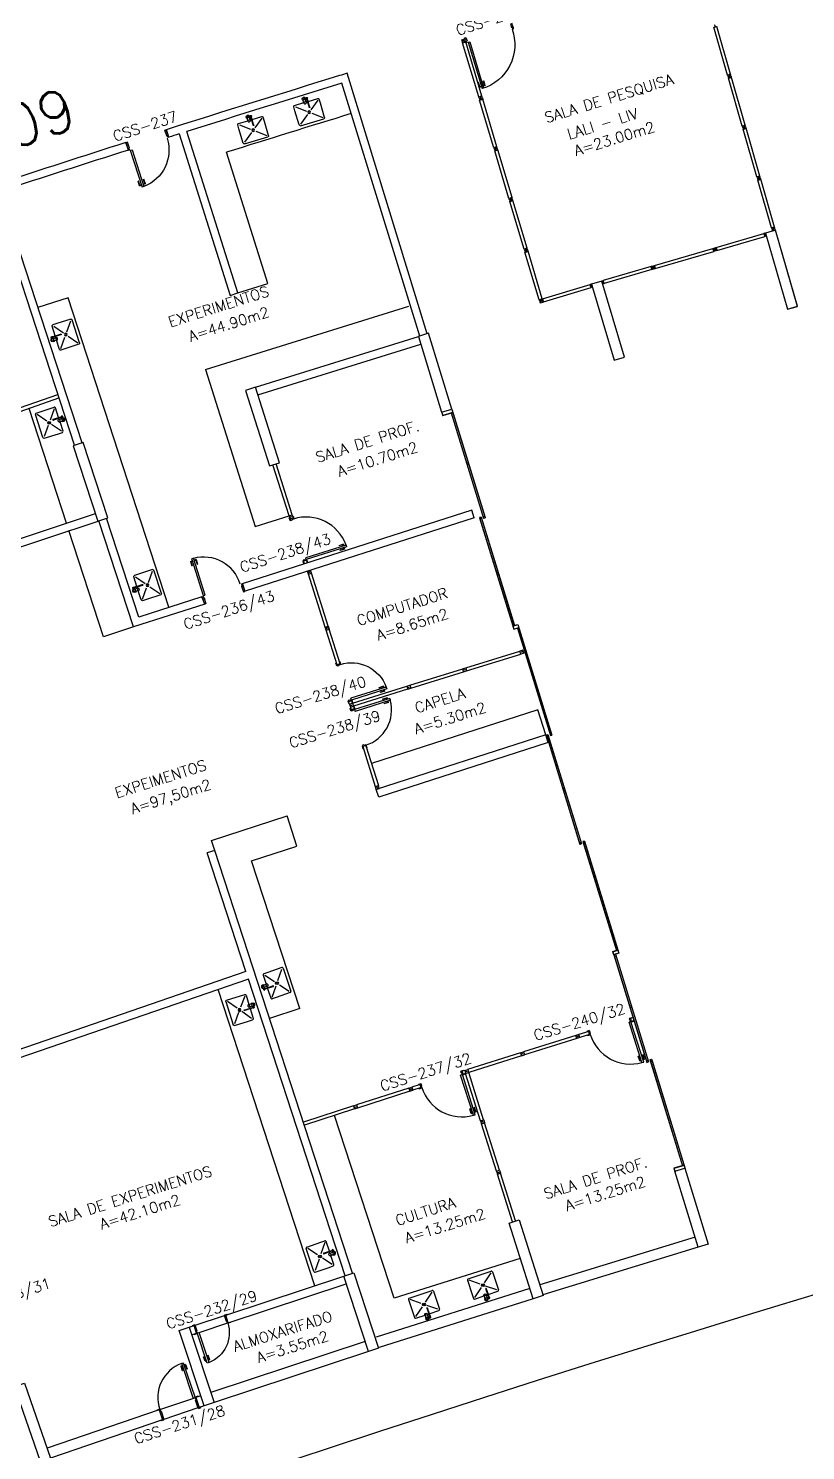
# Model space of a CAD drawing. Extents: x -152 to 150, y 325 to 437.
# Drawn here: x -124.99 to -110.3, y 363.58 to 390.46 of the extents above; entities that cross this region are included whole.
import ezdxf
from ezdxf.enums import TextEntityAlignment as Align

# ---------------------------------------------------------------- set-up
doc = ezdxf.new("R2010")
doc.units = 0
doc.header["$LTSCALE"] = 0.01
doc.header["$MEASUREMENT"] = 0
doc.layers.get('0').update_dxf_attribs({"linetype": 'CONTINUOUS'})
for name, color, linetype in [('ALV', 2, 'CONTINUOUS'), ('AREA', 2, 'CONTINUOUS'), ('BANC', 2, 'CONTINUOUS'), ('DIV', 2, 'CONTINUOUS'), ('ESQ', 1, 'CONTINUOUS'), ('ESTR', 3, 'CONTINUOUS'), ('MACANETA', 2, 'CONTINUOUS'), ('MARCO', 2, 'CONTINUOUS'), ('MAÇANETA', 2, 'CONTINUOUS'), ('PEÇAS', 1, 'CONTINUOUS'), ('PISO', 1, 'CONTINUOUS'), ('PORTA', 2, 'CONTINUOUS'), ('TEXTO', 2, 'CONTINUOUS'), ('TEXTO-ENDEREÇO', 2, 'CONTINUOUS'), ('USO', 2, 'CONTINUOUS')]:
    doc.layers.add(name, color=color, linetype=linetype)
doc.styles.add('LEGENDA', font='romans.shx', dxfattribs={"height": 0.2})
doc.styles.add('UNB-100', font='simplex.shx', dxfattribs={"height": 3})
doc.styles.add('UNB-100-1', font='simplex.shx', dxfattribs={"height": 0.2})

# ---------------------------------------------------------------- blocks, each defined once
blk = doc.blocks.new('PILAR-SSC')
blk.add_lwpolyline([(0.003, -27.952), (0.203, -27.952), (0.203, -26.452), (0.003, -26.452)], close=True)
blk = doc.blocks.new('DOOR-70')
at = {"layer": 'MAÇANETA'}
for p, q in [((-0.08, -0.655), (-0.08, -0.565)), ((-0.08, -0.565), (-0.075, -0.565)), ((-0.08, -0.655), (-0.053, -0.655)), ((-0.075, -0.655), (-0.075, -0.565)), ((-0.075, -0.635), (-0.053, -0.635)), ((-0.053, -0.628), (-0.05, -0.628)), ((-0.053, -0.663), (-0.053, -0.628)), ((-0.053, -0.663), (-0.05, -0.663)), ((-0.012, -0.628), (-0.015, -0.628)), ((-0.012, -0.663), (-0.015, -0.663)), ((-0.012, -0.663), (-0.012, -0.628)), ((0.01, -0.635), (-0.012, -0.635)), ((0.015, -0.655), (-0.012, -0.655)), ((0.01, -0.655), (0.01, -0.565)), ((0.015, -0.565), (0.01, -0.565)), ((0.015, -0.655), (0.015, -0.565))]:
    blk.add_line(p, q, dxfattribs=at)
at = {"layer": 'PORTA'}
for p, q in [((-0.05, -0.7), (-0.05, 0)), ((-0.015, 0), (-0.05, 0)), ((-0.015, -0.7), (-0.015, 0)), ((-0.05, -0.7), (-0.015, -0.7))]:
    blk.add_line(p, q, dxfattribs=at)
at = {"layer": 'PORTA', "color": 1}
blk.add_arc((-0.02, 0), 0.7, 180, 267.5437, dxfattribs=at)
blk = doc.blocks.new('ESQCD')
for p, q in [((0, 0), (0, -0.06)), ((0.2, 0), (0.2, -2.143)), ((0, -0.06), (0.2, -0.06)), ((0.17, -0.06), (0.17, -2.143)), ((0.17, -1.056), (0.2, -1.056)), ((0.17, -1.086), (0.2, -1.086)), ((0.1, -2.113), (0.1, -4.253)), ((0.13, -2.113), (0.1, -2.113)), ((0.13, -2.143), (0.1, -2.143)), ((0.13, -2.113), (0.13, -4.253)), ((0.17, -2.113), (0.2, -2.113)), ((0.17, -2.143), (0.2, -2.143)), ((0.1, -3.199), (0.13, -3.199)), ((0.1, -3.229), (0.13, -3.229)), ((0.13, -4.223), (0.1, -4.223)), ((0.13, -4.253), (0.1, -4.253)), ((0.1, -4.256), (0.1, -4.316)), ((0.1, -4.256), (0.2, -4.256)), ((0.2, -4.256), (0.2, -6.443)), ((0.1, -4.316), (0.2, -4.316)), ((0.17, -4.316), (0.17, -6.443)), ((0.17, -4.346), (0.2, -4.346)), ((0.1, -6.413), (0.1, -8.571)), ((0.1, -6.413), (0.13, -6.413)), ((0.1, -6.443), (0.13, -6.443)), ((0.13, -6.413), (0.13, -8.571)), ((0.17, -6.413), (0.2, -6.413)), ((0.17, -6.443), (0.2, -6.443)), ((0.1, -7.485), (0.13, -7.485)), ((0.1, -7.515), (0.13, -7.515)), ((0.1, -8.541), (0.13, -8.541)), ((0.13, -8.571), (0.1, -8.571)), ((0.2, -8.541), (0.17, -8.541)), ((0.17, -8.541), (0.17, -10.694)), ((0.2, -8.571), (0.17, -8.571)), ((0.2, -8.541), (0.2, -10.694)), ((0.098, -10.694), (0.2, -10.694)), ((0.098, -10.755), (0.098, -10.694)), ((0.17, -10.664), (0.2, -10.664)), ((0.17, -10.694), (0.2, -10.694)), ((0.2, -10.694), (0.2, -10.755)), ((0.2, -10.755), (0.098, -10.755)), ((0.1, -10.755), (0.13, -10.755)), ((0.1, -10.755), (0.1, -12.882)), ((0.1, -10.785), (0.13, -10.785)), ((0.13, -10.755), (0.13, -12.882)), ((0.1, -11.77), (0.13, -11.77)), ((0.1, -11.8), (0.13, -11.8)), ((0.1, -12.852), (0.13, -12.852)), ((0.1, -12.882), (0.13, -12.882)), ((0.17, -12.852), (0.2, -12.852)), ((0.17, -12.852), (0.2, -12.852)), ((0.17, -12.852), (0.17, -14.95)), ((0.17, -12.882), (0.2, -12.882)), ((0.2, -12.852), (0.2, -12.887)), ((0.2, -12.887), (0.2, -15.019)), ((0, -14.95), (0, -15.019)), ((0.2, -14.95), (0, -14.95))]:
    blk.add_line(p, q)
blk = doc.blocks.new('ESQCD-SSC')
for p, q in [((0, 0), (0, -0.06)), ((0.2, 0), (0.2, -2.143)), ((0, -0.06), (0.2, -0.06)), ((0.17, -0.06), (0.17, -2.143)), ((0.17, -1.056), (0.2, -1.056)), ((0.17, -1.086), (0.2, -1.086)), ((0.1, -2.113), (0.1, -4.253)), ((0.13, -2.113), (0.1, -2.113)), ((0.13, -2.143), (0.1, -2.143)), ((0.13, -2.113), (0.13, -4.253)), ((0.17, -2.113), (0.2, -2.113)), ((0.17, -2.143), (0.2, -2.143)), ((0.1, -3.199), (0.13, -3.199)), ((0.1, -3.229), (0.13, -3.229)), ((0.13, -4.223), (0.1, -4.223)), ((0.13, -4.253), (0.1, -4.253)), ((0.1, -4.256), (0.1, -4.316)), ((0.1, -4.256), (0.2, -4.256)), ((0.2, -4.256), (0.2, -6.443)), ((0.1, -4.316), (0.2, -4.316)), ((0.17, -4.316), (0.17, -6.443)), ((0.17, -4.346), (0.2, -4.346)), ((0.1, -6.413), (0.1, -8.571)), ((0.1, -6.413), (0.13, -6.413)), ((0.1, -6.443), (0.13, -6.443)), ((0.13, -6.413), (0.13, -8.571)), ((0.17, -6.413), (0.2, -6.413)), ((0.17, -6.443), (0.2, -6.443)), ((0.1, -7.485), (0.13, -7.485)), ((0.1, -7.515), (0.13, -7.515)), ((0.1, -8.541), (0.13, -8.541)), ((0.13, -8.571), (0.1, -8.571)), ((0.2, -8.541), (0.17, -8.541)), ((0.17, -8.541), (0.17, -10.694)), ((0.2, -8.571), (0.17, -8.571)), ((0.2, -8.541), (0.2, -10.694)), ((0.098, -10.694), (0.2, -10.694)), ((0.098, -10.755), (0.098, -10.694)), ((0.17, -10.664), (0.2, -10.664)), ((0.17, -10.694), (0.2, -10.694)), ((0.2, -10.694), (0.2, -10.755)), ((0.2, -10.755), (0.098, -10.755)), ((0.1, -10.755), (0.13, -10.755)), ((0.1, -10.755), (0.1, -12.882)), ((0.1, -10.785), (0.13, -10.785)), ((0.13, -10.755), (0.13, -12.882)), ((0.1, -11.77), (0.13, -11.77)), ((0.1, -11.8), (0.13, -11.8)), ((0.1, -12.852), (0.13, -12.852)), ((0.1, -12.882), (0.13, -12.882)), ((0.17, -12.852), (0.2, -12.852)), ((0.17, -12.852), (0.2, -12.852)), ((0.17, -12.852), (0.17, -14.95)), ((0.17, -12.882), (0.2, -12.882)), ((0.2, -12.852), (0.2, -12.887)), ((0.2, -12.887), (0.2, -15.019)), ((0, -14.95), (0, -15.019)), ((0.2, -14.95), (0, -14.95))]:
    blk.add_line(p, q)
blk = doc.blocks.new('DOOR-80')
at = {"layer": 'MACANETA'}
for p, q in [((-0.08, -0.665), (-0.075, -0.665)), ((-0.08, -0.755), (-0.08, -0.665)), ((-0.08, -0.755), (-0.053, -0.755)), ((-0.075, -0.755), (-0.075, -0.665)), ((-0.075, -0.735), (-0.053, -0.735)), ((-0.053, -0.763), (-0.053, -0.728)), ((-0.053, -0.728), (-0.05, -0.728)), ((-0.053, -0.763), (-0.05, -0.763)), ((-0.012, -0.728), (-0.015, -0.728)), ((-0.012, -0.763), (-0.015, -0.763)), ((-0.012, -0.763), (-0.012, -0.728)), ((0.01, -0.735), (-0.012, -0.735)), ((0.015, -0.755), (-0.012, -0.755)), ((0.015, -0.665), (0.01, -0.665)), ((0.01, -0.755), (0.01, -0.665)), ((0.015, -0.755), (0.015, -0.665))]:
    blk.add_line(p, q, dxfattribs=at)
at = {"layer": 'PORTA'}
for p, q in [((-0.05, -0.8), (-0.05, 0)), ((-0.015, 0), (-0.05, 0)), ((-0.015, -0.8), (-0.015, 0)), ((-0.05, -0.8), (-0.015, -0.8))]:
    blk.add_line(p, q, dxfattribs=at)
at = {"layer": 'PORTA', "color": 1}
blk.add_arc((-0.02, 0), 0.8, 180, 267.8509, dxfattribs=at)
blk = doc.blocks.new('DOOR-60')
at = {"layer": 'MAÇANETA'}
for p, q in [((-0.08, -0.555), (-0.08, -0.465)), ((-0.08, -0.465), (-0.075, -0.465)), ((-0.075, -0.555), (-0.075, -0.465)), ((-0.075, -0.535), (-0.053, -0.535)), ((-0.053, -0.528), (-0.05, -0.528)), ((-0.053, -0.563), (-0.053, -0.528)), ((-0.012, -0.528), (-0.015, -0.528)), ((-0.012, -0.563), (-0.012, -0.528)), ((0.01, -0.535), (-0.012, -0.535)), ((0.01, -0.555), (0.01, -0.465)), ((0.015, -0.465), (0.01, -0.465)), ((0.015, -0.555), (0.015, -0.465)), ((-0.08, -0.555), (-0.053, -0.555)), ((-0.053, -0.563), (-0.05, -0.563)), ((-0.012, -0.563), (-0.015, -0.563)), ((0.015, -0.555), (-0.012, -0.555))]:
    blk.add_line(p, q, dxfattribs=at)
at = {"layer": 'PORTA'}
for p, q in [((-0.05, -0.6), (-0.05, 0)), ((-0.015, 0), (-0.05, 0)), ((-0.015, -0.6), (-0.015, 0)), ((-0.05, -0.6), (-0.015, -0.6))]:
    blk.add_line(p, q, dxfattribs=at)
at = {"layer": 'PORTA', "color": 1}
blk.add_arc((-0.02, 0), 0.6, 180, 267.134, dxfattribs=at)
blk = doc.blocks.new('DOOR70')
at = {"layer": 'MAÇANETA'}
for p, q in [((-0.015, -0.565), (-0.01, -0.565)), ((-0.015, -0.655), (-0.015, -0.565)), ((-0.015, -0.655), (0.012, -0.655)), ((-0.01, -0.655), (-0.01, -0.565)), ((-0.01, -0.635), (0.012, -0.635)), ((0.012, -0.663), (0.012, -0.628)), ((0.012, -0.628), (0.015, -0.628)), ((0.012, -0.663), (0.015, -0.663)), ((0.053, -0.628), (0.05, -0.628)), ((0.053, -0.663), (0.05, -0.663)), ((0.053, -0.663), (0.053, -0.628)), ((0.075, -0.635), (0.053, -0.635)), ((0.08, -0.655), (0.053, -0.655)), ((0.08, -0.565), (0.075, -0.565)), ((0.075, -0.655), (0.075, -0.565)), ((0.08, -0.655), (0.08, -0.565))]:
    blk.add_line(p, q, dxfattribs=at)
at = {"layer": 'PORTA'}
for p, q in [((0.015, -0.7), (0.015, 0)), ((0.015, 0), (0.05, 0)), ((0.05, -0.7), (0.05, 0)), ((0.05, -0.7), (0.015, -0.7))]:
    blk.add_line(p, q, dxfattribs=at)
at = {"layer": 'PORTA', "color": 1}
blk.add_arc((0.02, 0), 0.7, 272.4563, 0, dxfattribs=at)
blk = doc.blocks.new('MT')
for p, q in [((-0.03, 0.03), (0.03, 0.03)), ((-0.03, 0.03), (-0.03, -0.03)), ((0.03, 0.03), (0.03, -0.03)), ((-0.03, -0.03), (0.03, -0.03))]:
    blk.add_line(p, q)
at = {"color": 1}
for p, q in [((-0.011, 0), (0.011, 0)), ((0, 0.011), (0, -0.011))]:
    blk.add_line(p, q, dxfattribs=at)
blk = doc.blocks.new('PE80')
for p, q in [((0.075, 0), (-0.075, 0)), ((-0.075, -0.03), (-0.075, 0)), ((0.075, 0), (0.075, -0.02)), ((0.777, 0.01), (0.687, 0.01)), ((0.687, 0), (0.687, 0.01)), ((0.777, 0.01), (0.777, -0.03)), ((0.04, -0.03), (-0.075, -0.03)), ((0.075, -0.02), (0.04, -0.02)), ((0.04, -0.03), (0.04, -0.02)), ((0.085, -0.03), (0.817, -0.03)), ((0.085, -0.03), (0.085, -0.065)), ((0.085, -0.065), (0.817, -0.065)), ((0.767, 0), (0.687, 0)), ((0.767, -0.095), (0.687, -0.095)), ((0.687, -0.095), (0.687, -0.105)), ((0.777, -0.105), (0.687, -0.105)), ((0.767, 0), (0.767, -0.03)), ((0.767, -0.095), (0.767, -0.065)), ((0.777, -0.105), (0.777, -0.065)), ((0.817, -0.065), (0.817, -0.03)), ((0.04, -0.771), (-0.075, -0.771)), ((-0.075, -0.771), (-0.075, -0.801)), ((0.075, -0.801), (-0.075, -0.801)), ((0.075, -0.802), (-0.075, -0.802)), ((0.04, -0.771), (0.04, -0.781)), ((0.075, -0.781), (0.04, -0.781)), ((0.075, -0.801), (0.075, -0.781))]:
    blk.add_line(p, q)
blk.add_arc((0.085, -0.03), 0.731, 270, 357.3429)
blk = doc.blocks.new('DOOR80')
at = {"layer": 'MACANETA'}
for p, q in [((-0.015, -0.755), (-0.015, -0.665)), ((-0.015, -0.665), (-0.01, -0.665)), ((-0.015, -0.755), (0.012, -0.755)), ((-0.01, -0.755), (-0.01, -0.665)), ((-0.01, -0.735), (0.012, -0.735)), ((0.012, -0.728), (0.015, -0.728)), ((0.012, -0.763), (0.012, -0.728)), ((0.012, -0.763), (0.015, -0.763)), ((0.053, -0.728), (0.05, -0.728)), ((0.053, -0.763), (0.05, -0.763)), ((0.053, -0.763), (0.053, -0.728)), ((0.075, -0.735), (0.053, -0.735)), ((0.08, -0.755), (0.053, -0.755)), ((0.075, -0.755), (0.075, -0.665)), ((0.08, -0.665), (0.075, -0.665)), ((0.08, -0.755), (0.08, -0.665))]:
    blk.add_line(p, q, dxfattribs=at)
at = {"layer": 'PORTA'}
for p, q in [((0.015, -0.8), (0.015, 0)), ((0.015, 0), (0.05, 0)), ((0.05, -0.8), (0.05, 0)), ((0.05, -0.8), (0.015, -0.8))]:
    blk.add_line(p, q, dxfattribs=at)
at = {"layer": 'PORTA', "color": 1}
blk.add_arc((0.02, 0), 0.8, 272.1491, 0, dxfattribs=at)
blk = doc.blocks.new('DIVMT-SSC')
for p, q in [((0, 0.005), (0, -0.005)), ((0, -0.005), (0, 0.005)), ((-0.03, -0.03), (-0.03, -0.97)), ((0.006, -0.03), (-0.006, -0.03)), ((-0.005, 0), (0.005, 0)), ((0.005, 0), (-0.005, 0)), ((0.006, -0.02), (0.006, -0.03)), ((0.03, -0.03), (0.03, -0.97)), ((0.03, -0.97), (-0.03, -0.97)), ((-0.006, -0.98), (-0.006, -0.97)), ((-0.006, -0.98), (0.006, -0.98)), ((0.006, -1.001), (-0.006, -1.001)), ((0.005, -0.97), (-0.005, -0.97)), ((0, -0.994), (0, -1.007)), ((0, -1.02), (0, -1.021)), ((0.006, -0.98), (0.006, -0.97))]:
    blk.add_line(p, q)
blk.add_lwpolyline([(0.006, -0.02), (-0.006, -0.02), (0.006, -0.02), (0.006, -0.03), (0.03, -0.03), (0.03, -0.008), (0.02, -0.008), (0.02, 0.008), (0.03, 0.008), (0.03, 0.03), (0.006, 0.03), (0.006, 0.02), (-0.006, 0.02), (-0.006, 0.03), (-0.03, 0.03), (-0.03, 0.008), (-0.02, 0.008), (-0.02, -0.008), (-0.03, -0.008), (-0.03, -0.03), (-0.006, -0.03), (-0.006, -0.02), (-0.006, -0.03)])
blk = doc.blocks.new('DIVINI')
for p, q in [((-0.005, 0), (0.005, 0)), ((0.008, 0.02), (0, 0.02)), ((0, 0.001), (0, 0.02)), ((0, -0.005), (0, 0.005)), ((0, -0.02), (0, 0.001)), ((0.008, 0.03), (0.03, 0.03)), ((0.008, 0.03), (0.008, 0.02)), ((0.02, 0.006), (0.03, 0.006)), ((0.02, 0.006), (0.02, -0.006)), ((0.02, -0.004), (0.02, 0.004)), ((0.023, 0.006), (0.027, 0.006)), ((0.97, 0.03), (0.03, 0.03)), ((0.03, -0.03), (0.03, 0.03)), ((0.03, 0.009), (0.03, 0.027)), ((0.03, -0.005), (0.03, 0.005)), ((0.97, 0.03), (0.97, 0.009)), ((0.97, -0.03), (0.97, 0.03)), ((0.97, 0.009), (0.97, 0.027)), ((0.98, 0.006), (0.97, 0.006)), ((0.97, -0.005), (0.97, 0.005)), ((0.98, 0.006), (0.98, -0.006)), ((0.99, 0), (1.008, 0)), ((0.999, 0.006), (0.999, -0.006)), ((0, -0.02), (0.008, -0.02)), ((0.008, -0.03), (0.008, -0.02)), ((0.008, -0.03), (0.03, -0.03)), ((0.02, -0.006), (0.03, -0.006)), ((0.023, -0.006), (0.027, -0.006)), ((0.03, -0.009), (0.03, -0.027)), ((0.97, -0.03), (0.03, -0.03)), ((0.98, -0.006), (0.97, -0.006)), ((0.97, -0.009), (0.97, -0.027))]:
    blk.add_line(p, q)
blk = doc.blocks.new('PDV2E-SSC')
at = {"layer": 'DIV'}
for p, q in [((0.034, 0.925), (0.034, 0.835)), ((0.034, 0.925), (0.074, 0.925)), ((0.044, 0.835), (0.034, 0.835)), ((0.044, 0.915), (0.044, 0.835)), ((0.044, 0.915), (0.074, 0.915)), ((0.076, 0.05), (0.076, 0.965)), ((0.106, 0.965), (0.076, 0.965)), ((0.106, 0.05), (0.106, 0.965)), ((0.148, 0.925), (0.108, 0.925)), ((0.138, 0.915), (0.108, 0.915)), ((0.138, 0.915), (0.138, 0.835)), ((0.138, 0.835), (0.148, 0.835)), ((0.148, 0.925), (0.148, 0.835)), ((0.031, 0.05), (0.031, -0.05)), ((0.051, 0.05), (0.031, 0.05)), ((0.051, 0.02), (0.051, 0.05)), ((0.051, 0.02), (0.061, 0.02)), ((0.061, -0.05), (0.061, 0.02)), ((0.076, 0.05), (0.106, 0.05)), ((0.95, 0.02), (0.94, 0.02)), ((0.94, -0.05), (0.94, 0.02)), ((0.95, 0.02), (0.95, 0.05)), ((0.95, 0.05), (0.97, 0.05)), ((0.97, 0.05), (0.97, 0.035)), ((0.97, 0.035), (0.97, -0.035)), ((0.031, -0.05), (0.061, -0.05)), ((0.97, -0.05), (0.94, -0.05)), ((0.97, -0.035), (0.97, -0.05))]:
    blk.add_line(p, q, dxfattribs=at)
at = {"layer": 'DIV', "color": 1}
blk.add_arc((0.076, 0.1), 0.865, 356.6786, 90, dxfattribs=at)
blk = doc.blocks.new('A$C73356FFD')
at = {"layer": 'DIV'}
for p, q in [((0.025, 0.03), (0.035, 0.03)), ((0.035, 0.03), (0.025, 0.03)), ((0.03, 0.025), (0.03, 0.035)), ((0.03, 0.035), (0.03, 0.025))]:
    blk.add_line(p, q, dxfattribs=at)
blk.add_lwpolyline([(0.009, 0.036), (0, 0.036), (0, 0.06), (0.022, 0.06), (0.022, 0.05), (0.038, 0.05), (0.038, 0.06), (0.06, 0.06), (0.06, 0.036), (0.05, 0.036), (0.05, 0.024), (0.06, 0.024), (0.06, 0), (0.038, 0), (0.038, 0.01), (0.022, 0.01), (0.022, 0), (0, 0), (0, 0.024), (0.009, 0.024)], close=True, dxfattribs=at)
blk = doc.blocks.new('INOXA1-P')
for p, q in [((0.043, 0.008), (0.043, -0.022)), ((0.062, 0.04), (0.071, 0.04)), ((0.131, 0.048), (0.076, 0.043)), ((0.131, -0.002), (0.076, 0.003)), ((0.12, 0.23), (0.12, 0.047)), ((0.22, 0.25), (0.14, 0.25)), ((0.15, 0.22), (0.287, 0.043)), ((0.5, 0.25), (0.22, 0.25)), ((0.353, 0.043), (0.49, 0.22)), ((0.52, 0.23), (0.52, -0.23)), ((0.22, -0.027), (0.054, -0.027)), ((0.22, -0.037), (0.054, -0.037)), ((0.063, -0.003), (0.063, -0.021)), ((0.12, -0.001), (0.12, -0.027)), ((0.12, -0.037), (0.12, -0.23)), ((0.22, -0.25), (0.14, -0.25)), ((0.15, -0.22), (0.287, -0.043)), ((0.231, -0.027), (0.22, -0.027)), ((0.231, -0.037), (0.22, -0.037)), ((0.5, -0.25), (0.22, -0.25)), ((0.353, -0.043), (0.49, -0.22))]:
    blk.add_line(p, q)
blk.add_lwpolyline([(0.076, 0.003), (0.072, 0.004), (0.069, 0.009), (0.067, 0.015), (0.066, 0.023), (0.067, 0.031), (0.069, 0.037), (0.072, 0.042), (0.076, 0.043)])
blk.add_lwpolyline([(0.131, 0.048), (0.137, 0.046), (0.143, 0.041), (0.147, 0.033), (0.148, 0.023), (0.147, 0.013), (0.143, 0.006), (0.137, 0), (0.131, -0.002), (0.125, 0), (0.119, 0.006), (0.115, 0.013), (0.114, 0.023), (0.115, 0.033), (0.119, 0.041), (0.125, 0.046)], close=True)
for radius in [0.0266, 0.0163]:
    blk.add_circle((0.32, 0), radius)
for centre, radius, start, end in [((0.054, 0.023), 0.0349, 36.1705, 252.2568), ((0.054, 0.023), 0.0189, 62.7367, 235.7375), ((0.073, -0.003), 0.01, 102.8285, 180), ((0.054, 0.023), 0.0349, 285.5373, 323.9987), ((0.14, 0.23), 0.02, 90, 180), ((0.5, 0.23), 0.02, 360, 90), ((0.054, -0.032), 0.0145, 20.161, 339.839), ((0.054, -0.032), 0.005, 90.0037, 269.9963), ((0.14, -0.23), 0.02, 180, 270), ((0.231, -0.032), 0.00738, 222.6559, 137.3441), ((0.231, -0.032), 0.005, 269.9935, 90.0065), ((0.5, -0.23), 0.02, 270, 360)]:
    blk.add_arc(centre, radius, start, end)

msp = doc.modelspace()

# ---------------------------------------------------------------- linework, layer by layer
at = {"layer": 'ALV'}
for p, q in [((-117.45, 384.688), (-118.962, 389.611)), ((-117.593, 384.644), (-119.061, 389.423)), ((-122.331, 388.403), (-122.381, 388.545)), ((-122.14, 388.464), (-121.175, 385.413)), ((-121.032, 385.458), (-121.995, 388.51)), ((-123.096, 388.16), (-123.146, 388.302)), ((-123.974, 382.624), (-125.523, 387.378)), ((-124.116, 382.578), (-125.201, 385.906)), ((-121.175, 385.413), (-121.032, 385.458)), ((-120.693, 383.677), (-117.618, 384.636)), ((-120.649, 383.534), (-117.573, 384.493)), ((-126.771, 380.279), (-123.718, 381.288)), ((-116.609, 381.353), (-120.945, 379.961)), ((-116.565, 381.21), (-120.892, 379.82)), ((-116.565, 381.21), (-116.609, 381.353)), ((-126.726, 380.135), (-123.671, 381.146)), ((-122.999, 379.144), (-123.653, 381.151)), ((-122.902, 379.332), (-123.51, 381.198)), ((-120.892, 379.82), (-120.945, 379.961)), ((-121.71, 379.715), (-122.902, 379.332)), ((-121.656, 379.575), (-121.71, 379.715)), ((-121.656, 379.575), (-122.999, 379.144)), ((-115.362, 377.579), (-118.506, 376.566)), ((-115.209, 377.103), (-115.362, 377.579)), ((-115.209, 377.103), (-118.412, 376.071)), ((-115.165, 376.959), (-118.367, 375.928)), ((-115.165, 376.959), (-115.209, 377.103)), ((-118.367, 375.928), (-118.412, 376.071)), ((-121.464, 374.919), (-121.607, 374.872)), ((-120.877, 372.632), (-121.607, 374.872)), ((-118.86, 366.926), (-121.464, 374.919)), ((-120.877, 372.632), (-128.231, 370.098)), ((-120.83, 372.489), (-128.182, 369.956)), ((-119.002, 366.88), (-120.83, 372.489)), ((-112.389, 367.611), (-115.324, 366.71)), ((-112.33, 367.42), (-115.263, 366.519)), ((-121.258, 366.134), (-119.026, 366.872)), ((-121.211, 365.992), (-118.979, 366.73)), ((-115.511, 366.637), (-118.418, 365.716)), ((-115.45, 366.446), (-118.358, 365.526)), ((-121.951, 365.905), (-121.856, 365.937)), ((-121.809, 365.794), (-121.856, 365.937)), ((-121.211, 365.992), (-121.258, 366.134)), ((-121.904, 365.763), (-121.809, 365.794)), ((-118.623, 365.636), (-121.538, 364.673)), ((-118.561, 365.446), (-121.475, 364.483)), ((-121.728, 364.609), (-121.823, 364.577)), ((-121.823, 364.577), (-121.759, 364.388)), ((-122.515, 364.345), (-124.634, 363.621)), ((-122.515, 364.345), (-122.451, 364.156)), ((-121.664, 364.419), (-121.759, 364.388)), ((-122.451, 364.156), (-124.569, 363.432))]:
    msp.add_line(p, q, dxfattribs=at)
for radius, start, end in [(407.019, 107.08356, 107.5667), (407.019, 107.06244, 107.08356), (406.869, 107.08356, 107.51624), (406.269, 107.08358, 107.43163), (406.869, 107.5378, 107.56596), (407.019, 107.67962, 108.39593), (406.869, 107.67892, 108.03804)]:
    msp.add_arc((0.463, 0.506), radius, start, end, dxfattribs=at)
at = {"layer": 'BANC'}
for p, q in [((-120.46, 385.639), (-121.242, 388.118)), ((-121.032, 385.458), (-120.46, 385.639)), ((-124.238, 385.367), (-124.808, 385.184)), ((-122.331, 379.516), (-124.238, 385.367)), ((-121.638, 384.011), (-117.797, 385.209)), ((-121.638, 384.011), (-120.7, 381.045)), ((-124.268, 381.106), (-124.975, 383.277)), ((-120.7, 381.045), (-120.061, 381.247)), ((-123.569, 378.958), (-124.223, 380.965)), ((-122.999, 379.144), (-123.569, 378.958)), ((-121.526, 375.109), (-120.1, 375.574)), ((-119.914, 375.003), (-120.1, 375.574)), ((-121.464, 374.919), (-121.526, 375.109)), ((-120.77, 374.724), (-119.914, 375.003)), ((-119.86, 371.931), (-120.77, 374.724)), ((-119.572, 366.692), (-121.398, 372.294)), ((-119.86, 371.931), (-120.43, 371.745)), ((-118.075, 366.454), (-119.201, 369.911)), ((-115.692, 367.209), (-118.075, 366.454))]:
    msp.add_line(p, q, dxfattribs=at)
at = {"layer": 'DIV'}
for p, q in [((-116.781, 390.188), (-116.723, 390.205)), ((-116.476, 389.163), (-116.781, 390.188)), ((-116.766, 390.244), (-116.767, 390.245)), ((-116.767, 390.224), (-116.755, 390.227)), ((-116.759, 390.219), (-116.763, 390.232)), ((-116.749, 390.207), (-116.761, 390.204)), ((-116.761, 390.204), (-116.758, 390.194)), ((-116.757, 390.195), (-116.747, 390.198)), ((-116.749, 390.207), (-116.746, 390.198)), ((-116.419, 389.18), (-116.723, 390.205)), ((-116.476, 389.163), (-116.419, 389.18)), ((-116.476, 389.163), (-116.453, 389.17)), ((-116.47, 389.142), (-116.476, 389.163)), ((-116.47, 389.142), (-116.46, 389.145)), ((-116.465, 389.126), (-116.456, 389.129)), ((-116.465, 389.126), (-116.459, 389.105)), ((-116.46, 389.145), (-116.456, 389.129)), ((-116.436, 389.112), (-116.459, 389.105)), ((-116.451, 389.161), (-116.453, 389.17)), ((-116.451, 389.161), (-116.453, 389.17)), ((-116.452, 389.17), (-116.443, 389.173)), ((-116.451, 389.161), (-116.439, 389.164)), ((-116.439, 389.164), (-116.451, 389.161)), ((-116.444, 389.141), (-116.434, 389.144)), ((-116.434, 389.144), (-116.444, 389.141)), ((-116.419, 389.18), (-116.442, 389.173)), ((-116.439, 389.164), (-116.442, 389.173)), ((-116.439, 389.164), (-116.442, 389.173)), ((-116.44, 389.148), (-116.438, 389.138)), ((-116.438, 389.138), (-116.44, 389.148)), ((-116.419, 389.18), (-116.439, 389.174)), ((-116.439, 389.174), (-116.422, 389.179)), ((-116.439, 389.121), (-116.427, 389.125)), ((-116.439, 389.121), (-116.436, 389.112)), ((-116.427, 389.125), (-116.425, 389.116)), ((-116.425, 389.116), (-116.402, 389.122)), ((-116.413, 389.159), (-116.422, 389.156)), ((-116.422, 389.156), (-116.418, 389.141)), ((-116.413, 389.159), (-116.419, 389.18)), ((-116.408, 389.144), (-116.418, 389.141)), ((-116.408, 389.144), (-116.402, 389.122)), ((-113.158, 385.975), (-112.054, 386.3)), ((-113.141, 385.918), (-112.037, 386.242)), ((-112.054, 386.3), (-112.037, 386.242)), ((-112.038, 386.279), (-112.047, 386.277)), ((-112.047, 386.276), (-112.044, 386.266)), ((-112.035, 386.268), (-112.044, 386.265)), ((-112.035, 386.268), (-112.038, 386.279)), ((-112.023, 386.277), (-112.01, 386.281)), ((-112.018, 386.286), (-112.014, 386.273)), ((-111.998, 386.285), (-111.997, 386.285)), ((-113.195, 385.964), (-113.216, 385.958)), ((-113.209, 385.935), (-113.216, 385.958)), ((-113.2, 385.938), (-113.209, 385.935)), ((-113.197, 385.926), (-113.206, 385.924)), ((-113.206, 385.924), (-113.199, 385.901)), ((-113.2, 385.938), (-113.197, 385.926)), ((-113.178, 385.907), (-113.199, 385.901)), ((-113.195, 385.964), (-113.192, 385.955)), ((-113.177, 385.959), (-113.192, 385.955)), ((-113.184, 385.936), (-113.174, 385.939)), ((-113.174, 385.939), (-113.184, 385.936)), ((-113.165, 385.921), (-113.181, 385.916)), ((-113.178, 385.907), (-113.181, 385.916)), ((-113.177, 385.933), (-113.18, 385.943)), ((-113.18, 385.943), (-113.177, 385.933)), ((-113.179, 385.969), (-113.158, 385.975)), ((-113.179, 385.969), (-113.177, 385.959)), ((-113.163, 385.911), (-113.165, 385.921)), ((-113.163, 385.911), (-113.141, 385.918)), ((-113.161, 385.949), (-113.152, 385.952)), ((-113.161, 385.949), (-113.152, 385.952)), ((-113.157, 385.938), (-113.161, 385.949)), ((-113.161, 385.949), (-113.157, 385.938)), ((-113.158, 385.975), (-113.141, 385.918)), ((-113.158, 385.975), (-113.152, 385.952)), ((-113.157, 385.938), (-113.148, 385.941)), ((-113.157, 385.938), (-113.148, 385.941)), ((-113.151, 385.951), (-113.149, 385.942)), ((-113.141, 385.918), (-113.148, 385.941)), ((-113.141, 385.918), (-113.147, 385.938)), ((-113.147, 385.938), (-113.142, 385.92)), ((-125.753, 383.079), (-124.43, 383.541)), ((-125.732, 383.013), (-124.409, 383.474)), ((-120.061, 381.247), (-120.365, 382.208)), ((-120.004, 381.265), (-120.308, 382.226)), ((-119.731, 380.403), (-119.788, 380.385)), ((-119.731, 380.403), (-119.716, 380.355)), ((-119.788, 380.385), (-119.773, 380.337)), ((-119.38, 379.143), (-119.694, 380.142)), ((-119.323, 379.161), (-119.637, 380.16)), ((-119.155, 378.427), (-119.362, 379.086)), ((-119.097, 378.445), (-119.305, 379.104)), ((-116.723, 378.372), (-115.699, 378.689)), ((-116.705, 378.315), (-115.681, 378.631)), ((-119.097, 378.445), (-119.155, 378.427)), ((-117.781, 378.042), (-116.78, 378.354)), ((-117.763, 377.985), (-116.763, 378.297)), ((-118.863, 377.701), (-117.838, 378.024)), ((-118.878, 377.749), (-118.935, 377.731)), ((-118.92, 377.683), (-118.935, 377.731)), ((-118.863, 377.701), (-118.878, 377.749)), ((-117.82, 377.967), (-118.845, 377.644)), ((-118.902, 377.626), (-118.887, 377.578)), ((-118.83, 377.596), (-118.887, 377.578)), ((-118.845, 377.644), (-118.83, 377.596)), ((-118.611, 376.9), (-118.668, 376.882)), ((-118.611, 376.9), (-118.374, 376.148)), ((-118.668, 376.882), (-118.431, 376.129)), ((-113.558, 371.759), (-113.605, 371.744)), ((-113.587, 371.687), (-113.605, 371.744)), ((-113.539, 371.702), (-113.587, 371.687)), ((-114.642, 371.423), (-115.631, 371.113)), ((-114.624, 371.366), (-115.613, 371.056)), ((-114.399, 371.5), (-114.585, 371.441)), ((-114.381, 371.443), (-114.567, 371.384)), ((-114.381, 371.443), (-114.399, 371.5)), ((-115.688, 371.095), (-116.686, 370.78)), ((-115.67, 371.038), (-116.667, 370.723)), ((-116.743, 370.762), (-116.791, 370.747)), ((-116.772, 370.69), (-116.791, 370.747)), ((-116.384, 369.827), (-116.667, 370.723)), ((-117.581, 370.495), (-117.738, 370.445)), ((-117.563, 370.438), (-117.581, 370.495)), ((-116.725, 370.705), (-116.772, 370.69)), ((-116.441, 369.809), (-116.725, 370.705)), ((-117.796, 370.427), (-118.786, 370.108)), ((-117.777, 370.37), (-118.768, 370.051)), ((-117.563, 370.438), (-117.72, 370.388)), ((-118.843, 370.09), (-119.791, 369.783)), ((-118.825, 370.033), (-119.772, 369.726)), ((-116.139, 368.856), (-116.423, 369.752)), ((-116.082, 368.874), (-116.366, 369.77)), ((-115.836, 367.897), (-116.121, 368.799)), ((-115.779, 367.915), (-116.064, 368.817))]:
    msp.add_line(p, q, dxfattribs=at)
at = {"layer": 'ESTR'}
for points in [[(-110.645, 385.15), (-110.452, 385.205), (-110.868, 386.646), (-111.06, 386.591)], [(-113.915, 384.19), (-113.724, 384.247), (-114.152, 385.684), (-114.343, 385.627)], [(-113.915, 384.19), (-113.724, 384.247), (-114.152, 385.684), (-114.343, 385.627)], [(-117.178, 383.202), (-116.987, 383.261), (-117.427, 384.695), (-117.618, 384.636)], [(-120.432, 382.187), (-120.241, 382.247), (-120.693, 383.677), (-120.884, 383.617)], [(-123.677, 381.144), (-123.487, 381.206), (-123.951, 382.632), (-124.141, 382.57)], [(-112.58, 368.912), (-112.139, 367.478), (-112.33, 367.42), (-112.771, 368.854)], [(-115.712, 367.937), (-115.259, 366.506), (-115.45, 366.446), (-115.903, 367.876)], [(-118.836, 366.934), (-118.371, 365.508), (-118.561, 365.446), (-119.026, 366.872)], [(-121.951, 365.905), (-121.475, 364.483), (-121.664, 364.419), (-122.141, 365.842)], [(-125.058, 364.85), (-124.569, 363.432), (-124.758, 363.366), (-125.247, 364.785)]]:
    msp.add_lwpolyline(points, close=True, dxfattribs=at)
at = {"layer": 'MARCO'}
for p, q in [((-120.059, 381.207), (-120.049, 381.21)), ((-120.043, 381.159), (-120.059, 381.207)), ((-119.995, 381.237), (-119.985, 381.24)), ((-119.986, 381.208), (-119.981, 381.194)), ((-119.985, 381.24), (-119.97, 381.193)), ((-120.043, 381.19), (-120.038, 381.176)), ((-120.034, 381.162), (-120.043, 381.159)), ((-120.038, 381.176), (-120.034, 381.162)), ((-120.031, 381.152), (-120.034, 381.162)), ((-120.007, 381.16), (-120.031, 381.152)), ((-119.977, 381.18), (-120.01, 381.17)), ((-120.01, 381.17), (-120.007, 381.16)), ((-119.981, 381.194), (-119.98, 381.19)), ((-119.97, 381.193), (-119.98, 381.19)), ((-119.98, 381.19), (-119.977, 381.18)), ((-119.793, 380.399), (-119.802, 380.396)), ((-119.802, 380.396), (-119.787, 380.349)), ((-119.772, 380.416), (-119.796, 380.409)), ((-119.796, 380.409), (-119.793, 380.399)), ((-119.788, 380.385), (-119.793, 380.399)), ((-119.769, 380.407), (-119.772, 380.416)), ((-119.735, 380.417), (-119.769, 380.407)), ((-119.732, 380.408), (-119.735, 380.417)), ((-119.723, 380.411), (-119.732, 380.408)), ((-119.731, 380.403), (-119.732, 380.408)), ((-119.708, 380.363), (-119.723, 380.411)), ((-119.787, 380.349), (-119.778, 380.352)), ((-119.717, 380.36), (-119.708, 380.363)), ((-119.175, 378.458), (-119.165, 378.461)), ((-119.16, 378.41), (-119.175, 378.458)), ((-119.15, 378.413), (-119.16, 378.41)), ((-119.155, 378.427), (-119.15, 378.413)), ((-119.147, 378.403), (-119.15, 378.413)), ((-119.123, 378.411), (-119.147, 378.403)), ((-119.093, 378.431), (-119.126, 378.421)), ((-119.126, 378.421), (-119.123, 378.411)), ((-119.111, 378.488), (-119.101, 378.491)), ((-119.101, 378.491), (-119.086, 378.444)), ((-119.097, 378.445), (-119.096, 378.441)), ((-119.086, 378.444), (-119.096, 378.441)), ((-119.096, 378.441), (-119.093, 378.431)), ((-118.94, 377.745), (-118.949, 377.742)), ((-118.949, 377.742), (-118.934, 377.695)), ((-118.919, 377.762), (-118.943, 377.755)), ((-118.943, 377.755), (-118.94, 377.745)), ((-118.935, 377.731), (-118.94, 377.745)), ((-118.916, 377.753), (-118.919, 377.762)), ((-118.883, 377.763), (-118.916, 377.753)), ((-118.88, 377.754), (-118.883, 377.763)), ((-118.87, 377.757), (-118.88, 377.754)), ((-118.878, 377.749), (-118.88, 377.754)), ((-118.855, 377.709), (-118.87, 377.757)), ((-118.865, 377.706), (-118.855, 377.709)), ((-118.934, 377.695), (-118.925, 377.698)), ((-118.907, 377.609), (-118.898, 377.612)), ((-118.892, 377.561), (-118.907, 377.609)), ((-118.883, 377.564), (-118.892, 377.561)), ((-118.887, 377.578), (-118.883, 377.564)), ((-118.88, 377.555), (-118.883, 377.564)), ((-118.856, 377.562), (-118.88, 377.555)), ((-118.826, 377.582), (-118.859, 377.572)), ((-118.859, 377.572), (-118.856, 377.562)), ((-118.844, 377.639), (-118.834, 377.642)), ((-118.834, 377.642), (-118.819, 377.595)), ((-118.83, 377.596), (-118.829, 377.592)), ((-118.819, 377.595), (-118.829, 377.592)), ((-118.829, 377.592), (-118.826, 377.582)), ((-118.652, 376.914), (-118.676, 376.906)), ((-118.676, 376.906), (-118.672, 376.896)), ((-118.649, 376.904), (-118.652, 376.914)), ((-118.615, 376.915), (-118.649, 376.904)), ((-118.612, 376.905), (-118.615, 376.915)), ((-118.603, 376.908), (-118.612, 376.905)), ((-118.611, 376.9), (-118.612, 376.905)), ((-118.588, 376.86), (-118.603, 376.908)), ((-118.672, 376.896), (-118.682, 376.893)), ((-118.682, 376.893), (-118.667, 376.846)), ((-118.668, 376.882), (-118.672, 376.896)), ((-118.667, 376.846), (-118.657, 376.849)), ((-118.597, 376.857), (-118.588, 376.86)), ((-113.629, 371.737), (-113.62, 371.74)), ((-113.622, 371.713), (-113.629, 371.737)), ((-113.623, 371.749), (-113.575, 371.764)), ((-113.62, 371.74), (-113.623, 371.749)), ((-113.612, 371.716), (-113.622, 371.713)), ((-113.605, 371.744), (-113.62, 371.74)), ((-113.601, 371.683), (-113.612, 371.716)), ((-113.592, 371.686), (-113.601, 371.683)), ((-113.587, 371.687), (-113.592, 371.686)), ((-113.589, 371.676), (-113.592, 371.686)), ((-113.541, 371.691), (-113.589, 371.676)), ((-113.575, 371.764), (-113.572, 371.755)), ((-113.544, 371.701), (-113.541, 371.691)), ((-114.388, 371.514), (-114.435, 371.499)), ((-114.435, 371.499), (-114.432, 371.489)), ((-114.424, 371.429), (-114.421, 371.42)), ((-114.421, 371.42), (-114.373, 371.435)), ((-114.399, 371.5), (-114.385, 371.504)), ((-114.385, 371.504), (-114.388, 371.514)), ((-114.375, 371.508), (-114.385, 371.504)), ((-114.381, 371.443), (-114.376, 371.444)), ((-114.377, 371.481), (-114.368, 371.484)), ((-114.367, 371.447), (-114.377, 371.481)), ((-114.376, 371.444), (-114.367, 371.447)), ((-114.373, 371.435), (-114.376, 371.444)), ((-114.368, 371.484), (-114.375, 371.508)), ((-121.276, 366.139), (-121.228, 366.155)), ((-121.228, 366.155), (-121.225, 366.145)), ((-121.845, 365.951), (-121.893, 365.935)), ((-121.893, 365.935), (-121.89, 365.926)), ((-121.856, 365.937), (-121.842, 365.941)), ((-121.842, 365.941), (-121.845, 365.951)), ((-121.833, 365.944), (-121.842, 365.941)), ((-121.797, 365.835), (-121.833, 365.944)), ((-121.282, 366.126), (-121.273, 366.13)), ((-121.246, 366.017), (-121.282, 366.126)), ((-121.273, 366.13), (-121.276, 366.139)), ((-121.258, 366.134), (-121.273, 366.13)), ((-121.236, 366.02), (-121.246, 366.017)), ((-121.225, 365.987), (-121.236, 366.02)), ((-121.216, 365.99), (-121.225, 365.987)), ((-121.211, 365.992), (-121.216, 365.99)), ((-121.213, 365.981), (-121.216, 365.99)), ((-121.165, 365.996), (-121.213, 365.981)), ((-121.168, 366.006), (-121.165, 365.996)), ((-121.852, 365.78), (-121.849, 365.77)), ((-121.849, 365.77), (-121.801, 365.786)), ((-121.809, 365.794), (-121.805, 365.796)), ((-121.806, 365.832), (-121.797, 365.835)), ((-121.795, 365.799), (-121.806, 365.832)), ((-121.805, 365.796), (-121.795, 365.799)), ((-121.801, 365.786), (-121.805, 365.796)), ((-121.827, 364.576), (-121.837, 364.572)), ((-121.837, 364.572), (-121.826, 364.539)), ((-121.826, 364.539), (-121.835, 364.536)), ((-121.835, 364.536), (-121.783, 364.38)), ((-121.783, 364.601), (-121.83, 364.585)), ((-121.83, 364.585), (-121.827, 364.576)), ((-121.823, 364.577), (-121.827, 364.576)), ((-121.78, 364.592), (-121.783, 364.601)), ((-122.561, 364.34), (-122.513, 364.356)), ((-122.557, 364.331), (-122.561, 364.34)), ((-122.515, 364.345), (-122.51, 364.347)), ((-122.513, 364.356), (-122.51, 364.347)), ((-122.51, 364.347), (-122.5, 364.35)), ((-122.5, 364.35), (-122.489, 364.317)), ((-122.489, 364.317), (-122.48, 364.32)), ((-122.48, 364.32), (-122.427, 364.163)), ((-121.783, 364.38), (-121.773, 364.383)), ((-121.759, 364.388), (-121.773, 364.383)), ((-121.773, 364.383), (-121.77, 364.373)), ((-121.77, 364.373), (-121.723, 364.389)), ((-121.723, 364.389), (-121.726, 364.399)), ((-122.481, 364.135), (-122.484, 364.144)), ((-122.434, 364.151), (-122.481, 364.135)), ((-122.451, 364.156), (-122.437, 364.16)), ((-122.427, 364.163), (-122.437, 364.16)), ((-122.437, 364.16), (-122.434, 364.151))]:
    msp.add_line(p, q, dxfattribs=at)
at = {"layer": 'PISO'}
for radius, start, end in [(382.359, 89.98238, 109.98238), (375.744, 89.98207, 109.98207)]:
    msp.add_arc((0.463, 0.506), radius, start, end, dxfattribs=at)
at = {"layer": 'PORTA'}
for p, q in [((-116.814, 370.74), (-116.805, 370.743)), ((-116.807, 370.716), (-116.814, 370.74)), ((-116.808, 370.752), (-116.76, 370.767)), ((-116.805, 370.743), (-116.808, 370.752)), ((-116.797, 370.719), (-116.807, 370.716)), ((-116.791, 370.747), (-116.805, 370.743)), ((-116.787, 370.685), (-116.797, 370.719)), ((-116.76, 370.767), (-116.757, 370.758)), ((-117.57, 370.509), (-117.618, 370.494)), ((-117.618, 370.494), (-117.615, 370.484)), ((-117.581, 370.495), (-117.567, 370.5)), ((-117.567, 370.5), (-117.57, 370.509)), ((-117.557, 370.503), (-117.567, 370.5)), ((-117.559, 370.476), (-117.55, 370.479)), ((-117.549, 370.442), (-117.559, 370.476)), ((-117.55, 370.479), (-117.557, 370.503)), ((-116.777, 370.688), (-116.787, 370.685)), ((-116.772, 370.69), (-116.777, 370.688)), ((-116.774, 370.679), (-116.777, 370.688)), ((-116.726, 370.694), (-116.774, 370.679)), ((-116.729, 370.704), (-116.726, 370.694)), ((-117.606, 370.424), (-117.603, 370.415)), ((-117.603, 370.415), (-117.555, 370.43)), ((-117.563, 370.438), (-117.558, 370.439)), ((-117.558, 370.439), (-117.549, 370.442)), ((-117.555, 370.43), (-117.558, 370.439))]:
    msp.add_line(p, q, dxfattribs=at)
at = {"layer": 'PORTA', "color": 1}
for p, q in [((-121.833, 365.944), (-121.282, 366.126)), ((-121.762, 365.81), (-121.216, 365.99)), ((-121.87, 364.561), (-122.51, 364.347)), ((-121.783, 364.38), (-122.427, 364.163))]:
    msp.add_line(p, q, dxfattribs=at)

# ---------------------------------------------------------------- block references
at = {"layer": 'DIV', "xscale": -1}
for name, p, rotation in [('PDV2E-SSC', (-116.762, 390.224), 196.5853658536379), ('DIVINI', (-114.335, 385.598), 16.829268292647), ('MT', (-118.393, 376.11), 197.4854946778145)]:
    msp.add_blockref(name, p, dxfattribs=dict(at, rotation=rotation))
at = {"layer": 'DIV'}
for name, p, rotation in [('DIVMT-SSC', (-111.739, 389.556), 196.0975609756103), ('A$C73356FFD', (-116.723, 390.205), 106.5853658536519), ('DIVMT-SSC', (-111.461, 388.593), 196.0975609756103), ('DIVMT-SSC', (-116.154, 388.184), 196.5853658536683), ('DIVMT-SSC', (-111.183, 387.63), 196.0975609756103), ('DIVMT-SSC', (-115.868, 387.225), 196.5853658536683), ('DIVMT-SSC', (-110.905, 386.667), 196.0975609756103), ('DIVMT-SSC', (-115.582, 386.266), 196.5853658536683), ('DIVINI', (-111.052, 386.563), 196.3414634146355), ('A$C73356FFD', (-111.996, 386.316), 196.3414634146355), ('DIVMT-SSC', (-115.297, 385.307), 196.5853658536683), ('DIVINI', (-114.143, 385.655), 16.34146341463546), ('MT', (-120.023, 381.228), 17.4618245406281), ('MT', (-119.675, 380.18), 107.1834541546103), ('MT', (-119.342, 379.123), 17.48137860212083), ('MT', (-119.342, 379.123), 107.3333087656039), ('MT', (-116.743, 378.335), 17.18345415461521), ('MT', (-117.8, 378.005), 17.33330876561006), ('MT', (-118.883, 377.664), 17.4814005568949), ('MT', (-114.605, 371.403), 197.3809552990422), ('MT', (-115.651, 371.076), 17.38095529896028), ('MT', (-116.705, 370.743), 17.53220466279786), ('MT', (-117.758, 370.407), 17.53220466279786), ('MT', (-118.806, 370.071), 17.53220466279786), ('MT', (-116.403, 369.79), 17.53220466279786), ('MT', (-116.102, 368.836), 17.53806967685994)]:
    msp.add_blockref(name, p, dxfattribs=dict(at, rotation=rotation))
at = {"layer": 'ESQ', "xscale": -1, "rotation": 107.9869066792916}
msp.add_blockref('PE80', (-123.117, 388.227), dxfattribs=at)
at = {"layer": 'ESQ'}
for name, p, rotation in [('ESQCD-SSC', (-117.177, 383.202), 17.07299999999832), ('ESQCD', (-117.176, 383.199), 17.07299999999832), ('PE80', (-121.683, 379.645), 107.5524149405618)]:
    msp.add_blockref(name, p, dxfattribs=dict(at, rotation=rotation))
at = {"layer": 'ESTR', "rotation": 16.0975609756103}
msp.add_blockref('PILAR-SSC', (-118.398, 412.005), dxfattribs=at)
msp.add_blockref('PILAR-SSC', (-118.398, 412.005), dxfattribs=at)
at = {"layer": 'MAÇANETA'}
for name, p, rotation in [('DOOR80', (-119.731, 380.403), 107.5559019656585), ('DOOR-70', (-118.83, 377.596), 107.4834366481381), ('DOOR-80', (-113.587, 371.687), 17.68036072409791), ('DOOR-80', (-116.772, 370.69), 17.68036072409791), ('DOOR70', (-121.823, 364.577), 198.536585371524)]:
    msp.add_blockref(name, p, dxfattribs=dict(at, rotation=rotation))
at = {"layer": 'MAÇANETA', "xscale": -1}
for name, p, rotation in [('DOOR-70', (-118.878, 377.749), 107.4834366317944), ('DOOR-60', (-121.809, 365.794), 18.29268292116147)]:
    msp.add_blockref(name, p, dxfattribs=dict(at, rotation=rotation))
at = {"layer": 'PEÇAS', "xscale": -1}
for p, rotation in [((-119.772, 389.184), 106.4626922956305), ((-120.83, 388.842), 106.4626922956305), ((-124.584, 384.573), 197.9212754090437), ((-123.04, 379.836), 197.9212754090437), ((-120.691, 372), 17.42833386879144)]:
    msp.add_blockref('INOXA1-P', p, dxfattribs=dict(at, rotation=rotation))
at = {"layer": 'PEÇAS'}
for p, rotation in [((-124.29, 383.104), 198.1759245909535), ((-120.593, 372.308), 18.66922710681728), ((-119.174, 367.346), 198.6692271068173), ((-116.295, 366.4), 108.6692271068178), ((-117.409, 366.035), 108.6692271068178)]:
    msp.add_blockref('INOXA1-P', p, dxfattribs=dict(at, rotation=rotation))
at = {"layer": 'PORTA', "rotation": 197.256604490856}
msp.add_blockref('MT', (-115.662, 378.669), dxfattribs=at)

# ---------------------------------------------------------------- texts
at = {"layer": 'AREA', "style": 'UNB-100'}
for s, p in [('SALA DE PESQUISA', (-115.195, 388.669)), ('LALI - LIV', (-114.768, 388.358)), ('A=23.00m2', (-114.636, 388.047))]:
    msp.add_text(s, height=0.2, rotation=17.1261, dxfattribs=at).set_placement(p)
for s, p in [('A=44.90m2', (-121.17, 384.773)), ('A=10.70m2', (-118.359, 382.22)), ('A=8.65m2', (-117.703, 379.097)), ('A=5.30m2', (-116.989, 377.325)), ('A=97,50m2', (-122.266, 375.843)), ('A=13.25m2', (-114.056, 368.338)), ('A=42.10m2', (-122.849, 367.993)), ('A=13.25m2', (-117.083, 367.73)), ('A=3.55m2', (-119.967, 365.443))]:
    msp.add_text(s, height=0.2, rotation=17.5987, dxfattribs=at).set_placement(p, align=Align.CENTER)
at = {"layer": 'TEXTO', "style": 'UNB-100'}
for s, p in [('EXPERIMENTOS', (-121.362, 385.107)), ('SALA DE PROF.', (-118.551, 382.554)), ('COMPUTADOR', (-117.895, 379.431)), ('CAPELA', (-117.181, 377.659)), ('EXPEIMENTOS', (-122.458, 376.177)), ('SALA DE EXPERIMENTOS', (-123.034, 368.286)), ('SALA DE PROF.', (-114.241, 368.631)), ('CULTURA', (-117.454, 368)), ('ALMOXARIFADO', (-120.152, 365.736))]:
    msp.add_text(s, height=0.2, rotation=17.5987, dxfattribs=at).set_placement(p, align=Align.CENTER)
at = {"layer": 'TEXTO-ENDEREÇO', "style": 'UNB-100-1'}
for s, rotation, p in [('CSS-243', 18.1275, (-116.269, 390.515)), ('CSS-237', 18.1275, (-122.751, 388.514)), ('CSS-238/43', 18.1275, (-120.101, 380.449)), ('CSS-236/43', 18.1275, (-121.166, 379.37)), ('CSS-238/40', 17.2674, (-119.439, 377.763)), ('CSS-238/39', 17.2674, (-119.169, 377.116)), ('CSS-240/32', 16.9583, (-114.546, 371.582)), ('CSS-237/32', 17.7092, (-117.45, 370.635)), ('CSS-228/31', 18.0315, (-125.396, 366.379)), ('CSS-232/29', 18.0315, (-121.494, 366.143)), ('CSS-231/28', 18.0315, (-122.1, 363.973))]:
    msp.add_text(s, height=0.2, rotation=rotation, dxfattribs=at).set_placement(p, align=Align.CENTER)
at = {"layer": 'USO', "style": 'LEGENDA'}
msp.add_text('LAB. MICROBIOLOGIA - MOD. 09', height=0.8, rotation=19, dxfattribs=at).set_placement((-140.411, 382.959))

doc.saveas('drawing.dxf')
